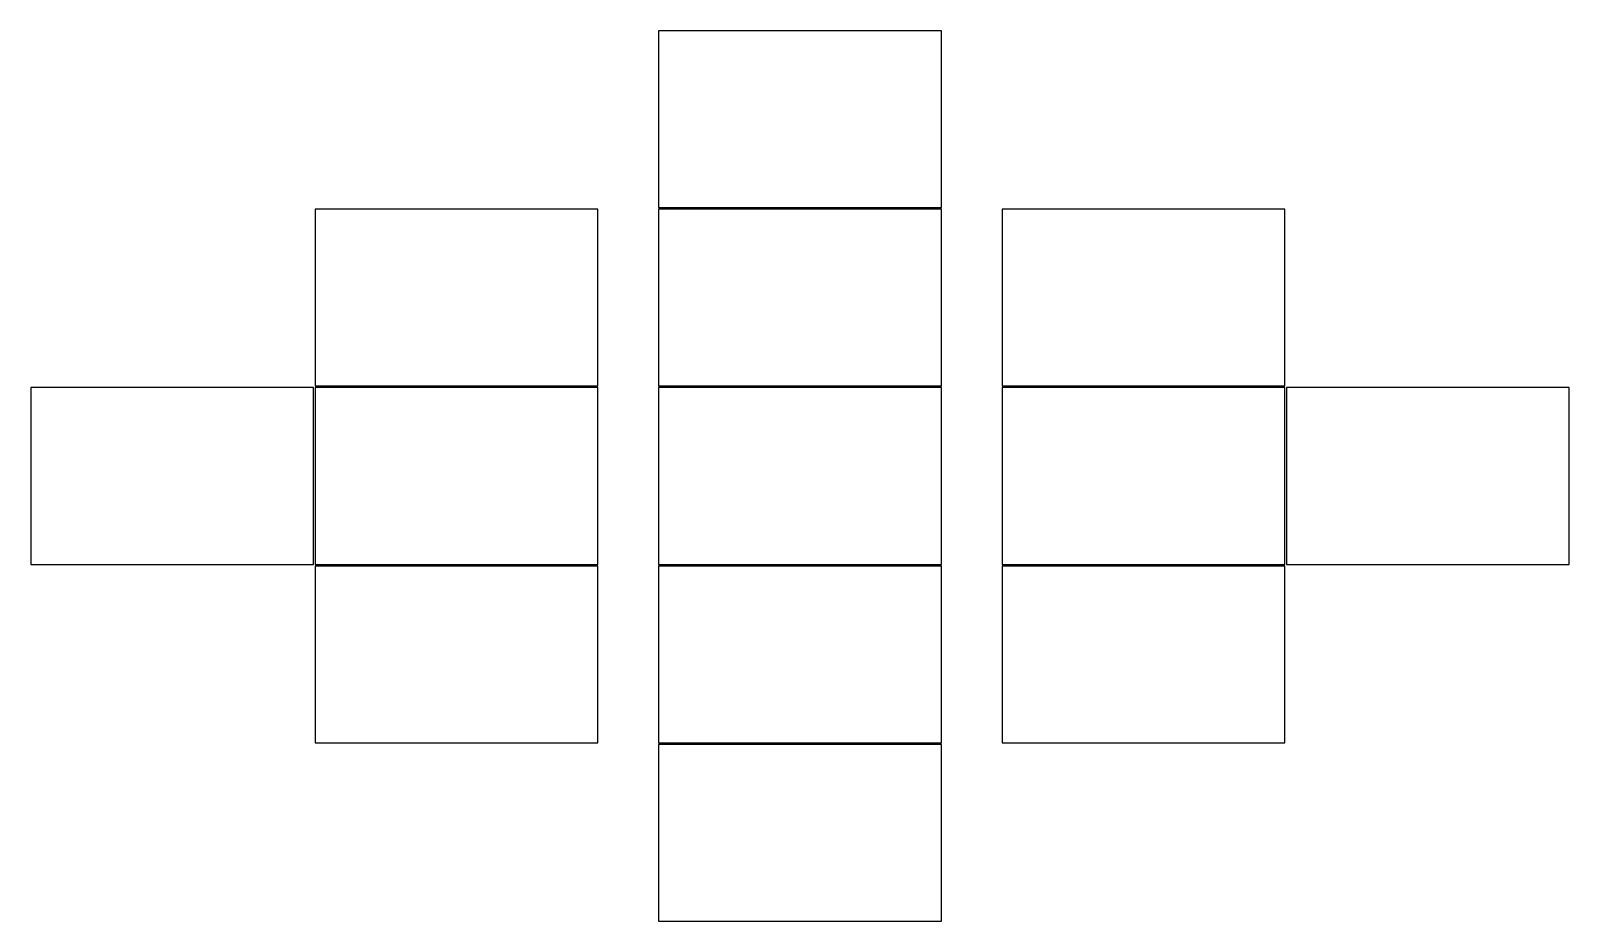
# Model space of a CAD drawing. Header units: metres. Extents: x -4353 to 4353, y -2520 to 2520.
import ezdxf

# ---------------------------------------------------------------- set-up
doc = ezdxf.new("R2010")
doc.units = ezdxf.units.M

msp = doc.modelspace()

# ---------------------------------------------------------------- linework, layer by layer
at = {"layer": 'PARAMETRIX'}
for p, q in [((800, 2520), (-800, 2520)), ((-800, 2520), (-800, 1520)), ((800, 1520), (800, 2520)), ((-1143.3333, 1510), (-2743.3333, 1510)), ((-2743.3333, 1510), (-2743.3333, 510)), ((-1143.3333, 510), (-1143.3333, 1510)), ((-800, 1520), (800, 1520)), ((800, 1510), (-800, 1510)), ((-800, 1510), (-800, 510)), ((800, 510), (800, 1510)), ((2743.3333, 1510), (1143.3333, 1510)), ((1143.3333, 1510), (1143.3333, 510)), ((2743.3333, 510), (2743.3333, 1510)), ((-2753.3333, 500), (-4353.3333, 500)), ((-4353.3333, 500), (-4353.3333, -500)), ((-2753.3333, -500), (-2753.3333, 500)), ((-2743.3333, 510), (-1143.3333, 510)), ((-1143.3333, 500), (-2743.3333, 500)), ((-2743.3333, 500), (-2743.3333, -500)), ((-1143.3333, -500), (-1143.3333, 500)), ((-800, 510), (800, 510)), ((800, 500), (-800, 500)), ((-800, 500), (-800, -500)), ((800, -500), (800, 500)), ((1143.3333, 510), (2743.3333, 510)), ((2743.3333, 500), (1143.3333, 500)), ((1143.3333, 500), (1143.3333, -500)), ((2743.3333, -500), (2743.3333, 500)), ((4353.3333, 500), (2753.3333, 500)), ((2753.3333, 500), (2753.3333, -500)), ((4353.3333, -500), (4353.3333, 500)), ((-4353.3333, -500), (-2753.3333, -500)), ((-2743.3333, -500), (-1143.3333, -500)), ((-1143.3333, -510), (-2743.3333, -510)), ((-2743.3333, -510), (-2743.3333, -1510)), ((-1143.3333, -1510), (-1143.3333, -510)), ((-800, -500), (800, -500)), ((800, -510), (-800, -510)), ((-800, -510), (-800, -1510)), ((800, -1510), (800, -510)), ((1143.3333, -500), (2743.3333, -500)), ((2743.3333, -510), (1143.3333, -510)), ((1143.3333, -510), (1143.3333, -1510)), ((2743.3333, -1510), (2743.3333, -510)), ((2753.3333, -500), (4353.3333, -500)), ((-2743.3333, -1510), (-1143.3333, -1510)), ((-800, -1510), (800, -1510)), ((800, -1520), (-800, -1520)), ((-800, -1520), (-800, -2520)), ((800, -2520), (800, -1520)), ((1143.3333, -1510), (2743.3333, -1510)), ((-800, -2520), (800, -2520))]:
    msp.add_line(p, q, dxfattribs=at)

doc.saveas('drawing.dxf')
